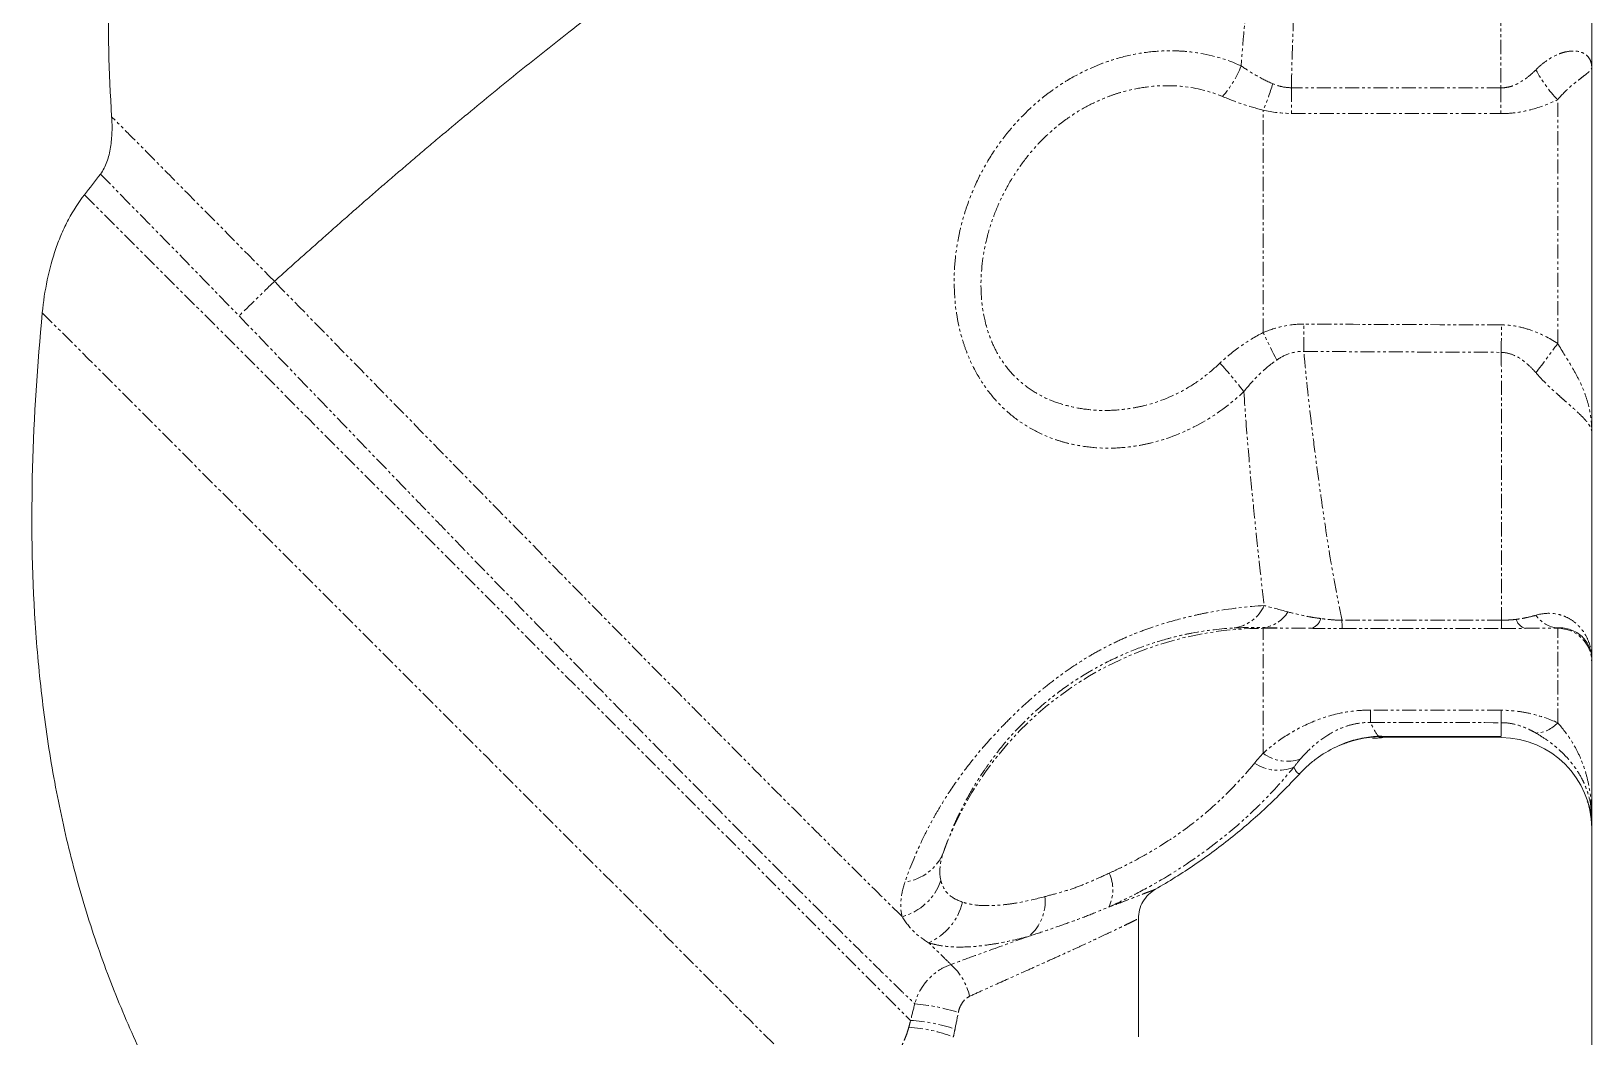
# Model space of a CAD drawing. Extents: x 2569 to 19597, y 1825 to 16548.
# Drawn here: x 16894.3 to 17004.5, y 15082.3 to 15153.3 of the extents above; entities that cross this region are included whole.
import ezdxf

# ---------------------------------------------------------------- set-up
doc = ezdxf.new("R2010")
doc.units = 0
doc.linetypes.add('PHANTOM', pattern=[2.5, 1.25, -0.25, 0.25, -0.25, 0.25, -0.25])

# ---------------------------------------------------------------- blocks, each defined once
blk = doc.blocks.new('aaaqww')
at = {"color": 7, "linetype": 'Continuous', "lineweight": 5}
for p, q in [((-386662.61, 108727.11), (-386662.61, 108837.11)), ((-386670.61, 108802.11), (-386680.94, 108802.11))]:
    blk.add_line(p, q, dxfattribs=at)
at = {"color": 7, "linetype": 'PHANTOM', "lineweight": 5}
for p, q in [((-386691.61, 108803.6), (-386691.61, 108792.57)), ((-386665.61, 108800.9), (-386665.61, 108792.57)), ((-386691.61, 108792.51), (-386691.61, 108792.57)), ((-386691.61, 108792.57), (-386687.39, 108792.57)), ((-386668.47, 108792.57), (-386665.61, 108792.57)), ((-386665.61, 108792.53), (-386665.61, 108792.57)), ((-386665.61, 108767.43), (-386665.61, 108745.91)), ((-386691.61, 108766.47), (-386691.61, 108746.84))]:
    blk.add_line(p, q, dxfattribs=at)
at = {"color": 7, "linetype": 'PHANTOM', "lineweight": 5, "flags": 128}
for points in [[(-386799.32, 108764.72), (-386795.29, 108768.75), (-386791.24, 108772.8), (-386787.19, 108776.85), (-386783.15, 108780.88), (-386779.15, 108784.89), (-386775.19, 108788.85), (-386771.29, 108792.74), (-386767.48, 108796.56), (-386763.76, 108800.28), (-386760.14, 108803.89), (-386756.65, 108807.38), (-386753.3, 108810.73), (-386750.11, 108813.93), (-386747.07, 108816.96), (-386744.22, 108819.82), (-386741.55, 108822.49), (-386739.08, 108824.95), (-386736.82, 108827.21), (-386734.78, 108829.25), (-386732.97, 108831.06), (-386731.39, 108832.64), (-386730.06, 108833.98), (-386728.96, 108835.07), (-386728.12, 108835.91)], [(-386795.6, 108754.3), (-386791.68, 108758.22), (-386787.73, 108762.17), (-386783.76, 108766.14), (-386779.79, 108770.1), (-386775.84, 108774.06), (-386771.92, 108777.98), (-386768.05, 108781.85), (-386764.24, 108785.65), (-386760.52, 108789.38), (-386756.89, 108793.01), (-386753.37, 108796.53), (-386749.97, 108799.92), (-386746.72, 108803.18), (-386743.62, 108806.28), (-386740.68, 108809.21), (-386737.92, 108811.97), (-386735.36, 108814.54), (-386732.99, 108816.91), (-386730.83, 108819.07), (-386728.89, 108821.01), (-386727.17, 108822.72), (-386725.69, 108824.2), (-386724.45, 108825.44), (-386723.46, 108826.44), (-386722.71, 108827.18)], [(-386681.33, 108802.06), (-386680.94, 108802.11), (-386680.94, 108802.11), (-386680.94, 108802.11)], [(-386690.41, 108768.89), (-386690.54, 108768.62), (-386690.69, 108768.33), (-386690.83, 108768.04), (-386690.98, 108767.74), (-386691.14, 108767.43), (-386691.29, 108767.11), (-386691.45, 108766.79), (-386691.61, 108766.47)], [(-386688.02, 108768.13), (-386688.02, 108767.86), (-386688.02, 108767.57), (-386688.02, 108767.27), (-386688.02, 108766.97), (-386688.02, 108766.66), (-386688.01, 108766.35), (-386688.01, 108766.04), (-386688.01, 108765.72)], [(-386670.59, 108768.21), (-386670.59, 108767.94), (-386670.59, 108767.65), (-386670.59, 108767.35), (-386670.58, 108767.05), (-386670.58, 108766.74), (-386670.58, 108766.43), (-386670.58, 108766.11), (-386670.58, 108765.79)], [(-386689.1, 108744.85), (-386689.1, 108745.16), (-386689.1, 108745.46), (-386689.1, 108745.76), (-386689.1, 108746.05), (-386689.1, 108746.34), (-386689.11, 108746.61), (-386689.11, 108746.87), (-386689.11, 108747.12)], [(-386670.62, 108744.87), (-386670.62, 108745.18), (-386670.62, 108745.48), (-386670.62, 108745.78), (-386670.62, 108746.07), (-386670.62, 108746.35), (-386670.62, 108746.63), (-386670.62, 108746.89), (-386670.62, 108747.14)]]:
    blk.add_lwpolyline(points, dxfattribs=at)
at = {"color": 7, "linetype": 'PHANTOM', "lineweight": 5}
for centre, radius, start, end in [((-386723.69, 108841.22), 13.46, 273.5033, 290.6778), ((-386723.64, 108842.56), 15.41, 273.4394, 288.3293), ((-386723.55, 108842.09), 16.41, 274.2194, 287.9336), ((-386722.76, 108826.25), 5.39, 311.9281, 347.2111), ((-386723.24, 108815.53), 5.24, 13.3271, 66.0752), ((-386714.79, 108816.71), 3.95, 353.3114, 50.0577), ((-386724.81, 108813.14), 5.07, 19.6175, 74.4558), ((-386708.44, 108815.63), 3.57, 335.955, 25.5389), ((-386723.75, 108810.74), 4.25, 21.9049, 82.5472), ((-386691.61, 108822.57), 30, 199.9726, 270.0049), ((-386690.28, 108801.4), 3.7, 67.9322, 124.1856), ((-386689.46, 108800.66), 3.64, 71.8575, 126.1228), ((-386667.67, 108799.05), 2.77, 41.9372, 87.0983), ((-386874.08, 108799.22), 191.96, 0.1691, 0.4941), ((-386861.97, 108799.24), 191.38, 0.1681, 0.4955), ((-386665.61, 108795.57), 3, 269.9903, 359.9902), ((-386694.71, 108789.04), 3.55, 25.3924, 81.0711), ((-386691.88, 108789.67), 2.85, 30.48, 84.476), ((-386687.75, 108791.33), 1.3, 17.0657, 73.574), ((-386672.32, 108791.89), 12.33, 176.7479, 180.1135), ((-386658.48, 108791.89), 12.1, 176.7024, 180.1424), ((-386668.13, 108791.4), 1.22, 106.1711, 162.1188), ((-386665.38, 108789.93), 2.62, 95.0363, 145.3482), ((-386714.69, 108787.45), 26.56, 316.5037, 323.5885), ((-386319.53, 109026.57), 432.35, 216.3974, 216.8247), ((-386707.9, 108739.68), 17.8, 15.7011, 23.7232), ((-386658.22, 108738.54), 10.44, 135.0614, 153.1271), ((-386702.1, 108739.57), 9.19, 21.4408, 41.2393)]:
    blk.add_arc(centre, radius, start, end, dxfattribs=at)
at = {"color": 7, "linetype": 'Continuous', "lineweight": 5}
blk.add_arc((-386670.61, 108810.22), 8, 270.1865, 359.9574, dxfattribs=at)
for points, knots in [([(-386799.32, 108764.72), (-386799.76, 108769.29), (-386800.06, 108773.87), (-386800.3, 108783), (-386800.24, 108787.56), (-386799.8, 108794.38), (-386799.59, 108796.66), (-386799.18, 108800.06), (-386799.03, 108801.2), (-386798.69, 108803.46), (-386798.51, 108804.6), (-386797.89, 108807.99), (-386797.42, 108810.22), (-386796.33, 108814.59), (-386795.72, 108816.73), (-386794.37, 108820.9), (-386793.63, 108822.94), (-386792.43, 108825.93), (-386792.02, 108826.91), (-386791.17, 108828.86), (-386790.73, 108829.81), (-386789.36, 108832.65), (-386788.41, 108834.46), (-386786.94, 108837.09), (-386786.44, 108837.94), (-386785.44, 108839.62), (-386784.93, 108840.43), (-386782.38, 108844.41), (-386780.31, 108847.27), (-386777.27, 108851.15), (-386776.26, 108852.38), (-386774.78, 108854.13), (-386774.29, 108854.69), (-386773.32, 108855.79), (-386772.85, 108856.33), (-386772.38, 108856.84)], [0, 0, 0, 0, 0.125, 0.125, 0.25, 0.25, 0.3125, 0.3125, 0.34375, 0.34375, 0.375, 0.375, 0.4375, 0.4375, 0.5, 0.5, 0.5625, 0.5625, 0.59375, 0.59375, 0.625, 0.625, 0.6875, 0.6875, 0.71875, 0.71875, 0.75, 0.75, 0.875, 0.875, 0.9375, 0.9375, 0.96875, 0.96875, 1, 1, 1, 1]), ([(-386702.61, 108818.2), (-386702.61, 108817.67), (-386702.47, 108817.15), (-386701.95, 108816.25), (-386701.56, 108815.86), (-386701.11, 108815.6)], [0, 0, 0, 0, 0.5, 0.5, 1, 1, 1, 1]), ([(-386701.11, 108815.6), (-386699.93, 108814.92), (-386698.77, 108814.2), (-386697.06, 108813.03), (-386696.49, 108812.63), (-386695.37, 108811.8), (-386694.81, 108811.37), (-386693.19, 108810.06), (-386692.15, 108809.15), (-386690.65, 108807.73), (-386690.16, 108807.25), (-386689.2, 108806.28), (-386688.74, 108805.79), (-386688.29, 108805.31)], [0, 0, 0, 0, 0.25, 0.25, 0.375, 0.375, 0.5, 0.5, 0.75, 0.75, 0.875, 0.875, 1, 1, 1, 1]), ([(-386663.01, 108807.85), (-386662.94, 108808.02), (-386662.63, 108808.71), (-386662.61, 108809.51), (-386662.61, 108810.1), (-386662.61, 108810.12)], [0, 0, 0, 0, 0.233692, 0.975752, 1, 1, 1, 1]), ([(-386680.94, 108802.11), (-386681.64, 108802.11), (-386682.32, 108802.18), (-386683.32, 108802.39), (-386683.65, 108802.48), (-386684.31, 108802.69), (-386684.63, 108802.81), (-386685.58, 108803.22), (-386686.17, 108803.55), (-386687.01, 108804.15), (-386687.29, 108804.36), (-386687.68, 108804.7), (-386687.8, 108804.82), (-386688.05, 108805.06), (-386688.17, 108805.18), (-386688.29, 108805.31)], [0, 0, 0, 0, 0.25, 0.25, 0.375, 0.375, 0.5, 0.5, 0.75, 0.75, 0.875, 0.875, 0.9375, 0.9375, 1, 1, 1, 1]), ([(-386681.13, 108802.12), (-386681.17, 108802.12), (-386681.78, 108802.07), (-386682.89, 108802.26), (-386684.13, 108802.55), (-386684.71, 108802.83), (-386684.87, 108802.9)], [0, 0, 0, 0, 0.029528, 0.445415, 0.841469, 1, 1, 1, 1]), ([(-386665.61, 108792.53), (-386665.23, 108792.51), (-386664.83, 108792.57), (-386664.09, 108792.83), (-386663.75, 108793.04), (-386663.19, 108793.56), (-386662.98, 108793.87), (-386662.76, 108794.38), (-386662.7, 108794.56), (-386662.63, 108794.91), (-386662.61, 108795.1), (-386662.61, 108795.28)], [0, 0, 0, 0, 0.25, 0.25, 0.5, 0.5, 0.75, 0.75, 0.875, 0.875, 1, 1, 1, 1]), ([(-386795.6, 108754.3), (-386796.12, 108754.96), (-386796.59, 108755.7), (-386797.23, 108756.89), (-386797.43, 108757.31), (-386797.8, 108758.16), (-386797.97, 108758.6), (-386798.43, 108759.94), (-386798.68, 108760.86), (-386799.08, 108762.78), (-386799.23, 108763.74), (-386799.32, 108764.72)], [0, 0, 0, 0, 0.25, 0.25, 0.375, 0.375, 0.5, 0.5, 0.75, 0.75, 1, 1, 1, 1]), ([(-386778.84, 108761.94), (-386778.51, 108761.65), (-386777.86, 108761.06), (-386776.88, 108760.18), (-386775.88, 108759.3), (-386774.88, 108758.41), (-386773.87, 108757.51), (-386772.85, 108756.61), (-386771.82, 108755.7), (-386770.78, 108754.79), (-386769.72, 108753.87), (-386768.66, 108752.95), (-386767.58, 108752.03), (-386766.49, 108751.1), (-386765.39, 108750.16), (-386763.92, 108748.92), (-386762.06, 108747.37), (-386759.8, 108745.5), (-386757.5, 108743.63), (-386755.18, 108741.78), (-386752.68, 108739.81), (-386750.03, 108737.74), (-386747.26, 108735.57), (-386744.58, 108733.44), (-386742, 108731.32), (-386739.51, 108729.18), (-386737.06, 108727.02), (-386734.59, 108724.87), (-386732.18, 108722.88), (-386729.84, 108721.08), (-386727.54, 108719.47), (-386725.15, 108718), (-386722.67, 108716.7), (-386719.68, 108715.38), (-386716.14, 108714.15), (-386712.03, 108713.12), (-386707.85, 108712.43), (-386704.41, 108712.11), (-386701.76, 108711.99), (-386699.91, 108711.96), (-386698.06, 108711.97), (-386696.21, 108712.03), (-386694.37, 108712.13), (-386692.53, 108712.26), (-386690.7, 108712.44), (-386689.48, 108712.58), (-386688.87, 108712.65)], [0, 0, 0, 0, 0.012804, 0.025658, 0.03856, 0.051509, 0.064503, 0.077543, 0.090627, 0.103758, 0.116936, 0.130162, 0.143438, 0.156763, 0.170139, 0.18357, 0.209994, 0.236683, 0.263681, 0.290759, 0.317356, 0.350473, 0.382861, 0.414499, 0.445321, 0.475572, 0.505921, 0.536359, 0.566865, 0.593063, 0.619297, 0.645613, 0.672005, 0.698396, 0.738338, 0.778451, 0.818785, 0.859346, 0.876935, 0.894546, 0.912168, 0.929789, 0.947397, 0.964977, 0.982515, 1, 1, 1, 1]), ([(-386793.2, 108747.42), (-386793.17, 108747.87), (-386793.16, 108748.32), (-386793.18, 108749), (-386793.2, 108749.22), (-386793.24, 108749.67), (-386793.27, 108749.89), (-386793.37, 108750.56), (-386793.48, 108750.98), (-386793.77, 108751.79), (-386793.95, 108752.16), (-386794.19, 108752.47)], [0, 0, 0, 0, 0.25, 0.25, 0.375, 0.375, 0.5, 0.5, 0.75, 0.75, 1, 1, 1, 1])]:
    blk.add_open_spline(points, degree=3, knots=knots, dxfattribs=at)
at = {"color": 7, "linetype": 'PHANTOM', "lineweight": 5}
for points, knots in [([(-386722.87, 108827.78), (-386722.92, 108827.95), (-386722.97, 108828.12), (-386723.08, 108828.46), (-386723.14, 108828.62), (-386723.27, 108828.94), (-386723.33, 108829.09), (-386723.47, 108829.37), (-386723.53, 108829.5), (-386723.6, 108829.62)], [0, 0, 0, 0, 0.25, 0.25, 0.5, 0.5, 0.75, 0.75, 1, 1, 1, 1]), ([(-386781.96, 108764.99), (-386778.42, 108768.68), (-386774.92, 108772.31), (-386769.75, 108777.69), (-386768.04, 108779.46), (-386765.49, 108782.11), (-386764.64, 108782.99), (-386762.95, 108784.73), (-386762.11, 108785.61), (-386757.93, 108789.92), (-386754.74, 108793.2), (-386750.17, 108797.89), (-386748.68, 108799.41), (-386746.5, 108801.63), (-386745.79, 108802.36), (-386744.37, 108803.79), (-386743.68, 108804.5), (-386740.27, 108807.95), (-386737.78, 108810.47), (-386734.38, 108813.87), (-386733.31, 108814.94), (-386731.78, 108816.46), (-386731.29, 108816.95), (-386730.33, 108817.9), (-386729.87, 108818.35), (-386727.67, 108820.53), (-386726.19, 108821.97), (-386724.42, 108823.71), (-386723.89, 108824.22), (-386723.23, 108824.87), (-386723.02, 108825.07), (-386722.65, 108825.42), (-386722.49, 108825.58), (-386722.34, 108825.72)], [0, 0, 0, 0, 0.125, 0.125, 0.1875, 0.1875, 0.21875, 0.21875, 0.25, 0.25, 0.375, 0.375, 0.4375, 0.4375, 0.46875, 0.46875, 0.5, 0.5, 0.625, 0.625, 0.6875, 0.6875, 0.71875, 0.71875, 0.75, 0.75, 0.875, 0.875, 0.9375, 0.9375, 0.96875, 0.96875, 1, 1, 1, 1]), ([(-386719.15, 108822.24), (-386719.54, 108822.37), (-386719.9, 108822.55), (-386720.41, 108822.89), (-386720.58, 108823.02), (-386720.89, 108823.28), (-386721.04, 108823.43), (-386721.31, 108823.73), (-386721.44, 108823.89), (-386721.68, 108824.22), (-386721.79, 108824.4), (-386722.09, 108824.94), (-386722.24, 108825.32), (-386722.34, 108825.72)], [0, 0, 0, 0, 0.25, 0.25, 0.375, 0.375, 0.5, 0.5, 0.625, 0.625, 0.75, 0.75, 1, 1, 1, 1]), ([(-386718.5, 108826.47), (-386718.47, 108826.32), (-386718.43, 108826.18), (-386718.31, 108825.9), (-386718.24, 108825.76), (-386718.08, 108825.51), (-386717.98, 108825.4), (-386717.76, 108825.2), (-386717.63, 108825.12), (-386717.5, 108825.05)], [0, 0, 0, 0, 0.25, 0.25, 0.5, 0.5, 0.75, 0.75, 1, 1, 1, 1]), ([(-386717.5, 108825.05), (-386717.07, 108824.86), (-386716.64, 108824.66), (-386715.77, 108824.26), (-386715.33, 108824.06), (-386714.02, 108823.47), (-386713.15, 108823.08), (-386711.86, 108822.51), (-386711.43, 108822.31), (-386710.59, 108821.93), (-386710.17, 108821.75), (-386709.37, 108821.38), (-386708.97, 108821.2), (-386708.2, 108820.85), (-386707.83, 108820.68), (-386706.74, 108820.17), (-386706.08, 108819.86), (-386705.19, 108819.44), (-386704.9, 108819.31), (-386704.39, 108819.06), (-386704.15, 108818.95), (-386703.72, 108818.74), (-386703.53, 108818.65), (-386703.2, 108818.49), (-386703.06, 108818.42), (-386702.72, 108818.25), (-386702.61, 108818.2), (-386702.61, 108818.2)], [0, 0, 0, 0, 0.0625, 0.0625, 0.125, 0.125, 0.25, 0.25, 0.3125, 0.3125, 0.375, 0.375, 0.4375, 0.4375, 0.5, 0.5, 0.625, 0.625, 0.6875, 0.6875, 0.75, 0.75, 0.8125, 0.8125, 0.875, 0.875, 1, 1, 1, 1]), ([(-386719.15, 108822.24), (-386719.39, 108822.01), (-386719.67, 108821.74), (-386720.32, 108821.09), (-386720.7, 108820.73), (-386721.12, 108820.32)], [0, 0, 0, 0, 0.5, 0.5, 1, 1, 1, 1]), ([(-386712.26, 108819.74), (-386713.39, 108820.15), (-386714.54, 108820.56), (-386716.27, 108821.19), (-386716.86, 108821.4), (-386718.01, 108821.82), (-386718.59, 108822.03), (-386719.15, 108822.24)], [0, 0, 0, 0, 0.5, 0.5, 0.75, 0.75, 1, 1, 1, 1]), ([(-386723.45, 108818.02), (-386723.15, 108818.52), (-386722.81, 108818.96), (-386722.03, 108819.72), (-386721.6, 108820.04), (-386721.12, 108820.32)], [0, 0, 0, 0, 0.5, 0.5, 1, 1, 1, 1]), ([(-386721.12, 108820.32), (-386720.87, 108820.4), (-386720.61, 108820.47), (-386720.05, 108820.58), (-386719.75, 108820.63), (-386718.82, 108820.71), (-386718.13, 108820.72), (-386717.01, 108820.65), (-386716.61, 108820.61), (-386715.8, 108820.5), (-386715.39, 108820.44), (-386714.1, 108820.21), (-386713.2, 108820), (-386712.26, 108819.74)], [0, 0, 0, 0, 0.125, 0.125, 0.25, 0.25, 0.5, 0.5, 0.625, 0.625, 0.75, 0.75, 1, 1, 1, 1]), ([(-386712.26, 108819.74), (-386711.63, 108819.54), (-386711.01, 108819.33), (-386709.79, 108818.92), (-386709.19, 108818.71), (-386708.02, 108818.29), (-386707.44, 108818.07), (-386706.32, 108817.62), (-386705.77, 108817.39), (-386705.22, 108817.17)], [0, 0, 0, 0, 0.25, 0.25, 0.5, 0.5, 0.75, 0.75, 1, 1, 1, 1]), ([(-386723.45, 108818.02), (-386724.63, 108816.87), (-386725.99, 108815.52), (-386727.94, 108813.58), (-386728.35, 108813.18), (-386729.17, 108812.36), (-386729.59, 108811.94), (-386730.89, 108810.65), (-386731.79, 108809.75), (-386734.61, 108806.92), (-386736.65, 108804.87), (-386739.4, 108802.1), (-386739.95, 108801.54), (-386741.09, 108800.39), (-386741.67, 108799.81), (-386743.43, 108798.03), (-386744.62, 108796.83), (-386748.28, 108793.12), (-386750.82, 108790.54), (-386754.78, 108786.51), (-386756.13, 108785.14), (-386758.18, 108783.04), (-386758.88, 108782.34), (-386760.27, 108780.92), (-386760.97, 108780.21), (-386764.46, 108776.64), (-386767.29, 108773.75), (-386773.02, 108767.9), (-386775.91, 108764.94), (-386778.84, 108761.94)], [0, 0, 0, 0, 0.125, 0.125, 0.15625, 0.15625, 0.1875, 0.1875, 0.25, 0.25, 0.375, 0.375, 0.40625, 0.40625, 0.4375, 0.4375, 0.5, 0.5, 0.625, 0.625, 0.6875, 0.6875, 0.71875, 0.71875, 0.75, 0.75, 0.875, 0.875, 1, 1, 1, 1]), ([(-386723.2, 108814.96), (-386723.4, 108815.55), (-386723.52, 108816.1), (-386723.61, 108817.13), (-386723.57, 108817.6), (-386723.45, 108818.02)], [0, 0, 0, 0, 0.5, 0.5, 1, 1, 1, 1]), ([(-386718.15, 108816.73), (-386718.66, 108816.56), (-386719.08, 108816.32), (-386719.55, 108815.85), (-386719.69, 108815.67), (-386719.9, 108815.28), (-386719.98, 108815.07), (-386720.04, 108814.84)], [0, 0, 0, 0, 0.5, 0.5, 0.75, 0.75, 1, 1, 1, 1]), ([(-386710.87, 108816.25), (-386711.64, 108816.46), (-386712.38, 108816.63), (-386713.43, 108816.83), (-386713.77, 108816.88), (-386714.44, 108816.96), (-386714.76, 108817), (-386715.69, 108817.06), (-386716.25, 108817.06), (-386717.02, 108816.99), (-386717.26, 108816.95), (-386717.72, 108816.86), (-386717.94, 108816.8), (-386718.15, 108816.73)], [0, 0, 0, 0, 0.25, 0.25, 0.375, 0.375, 0.5, 0.5, 0.75, 0.75, 0.875, 0.875, 1, 1, 1, 1]), ([(-386705.18, 108814.18), (-386705.69, 108814.41), (-386706.18, 108814.64), (-386707.15, 108815.06), (-386707.63, 108815.26), (-386708.57, 108815.6), (-386709.04, 108815.75), (-386709.97, 108816.01), (-386710.42, 108816.13), (-386710.87, 108816.25)], [0, 0, 0, 0, 0.25, 0.25, 0.5, 0.5, 0.75, 0.75, 1, 1, 1, 1]), ([(-386705.22, 108817.17), (-386704.84, 108817), (-386704.46, 108816.82), (-386703.69, 108816.44), (-386703.3, 108816.25), (-386702.13, 108815.65), (-386701.36, 108815.22), (-386699.09, 108813.89), (-386697.62, 108812.91), (-386694.76, 108810.76), (-386693.44, 108809.62), (-386691.92, 108808.15), (-386691.62, 108807.85), (-386691.04, 108807.25), (-386690.75, 108806.95), (-386689.92, 108806.04), (-386689.39, 108805.43), (-386688.89, 108804.82)], [0, 0, 0, 0, 0.0625, 0.0625, 0.125, 0.125, 0.25, 0.25, 0.5, 0.5, 0.75, 0.75, 0.8125, 0.8125, 0.875, 0.875, 1, 1, 1, 1]), ([(-386701.11, 108815.6), (-386701.11, 108815.6), (-386701.11, 108815.6), (-386701.12, 108815.6), (-386701.13, 108815.61), (-386701.16, 108815.62), (-386701.23, 108815.65), (-386701.36, 108815.7), (-386701.59, 108815.79), (-386701.86, 108815.89), (-386702.02, 108815.95), (-386702.55, 108816.16), (-386702.98, 108816.32), (-386703.75, 108816.62), (-386704.02, 108816.72), (-386704.6, 108816.94), (-386704.91, 108817.05), (-386705.22, 108817.17)], [0, 0, 0, 0, 0.03125, 0.03125, 0.0625, 0.125, 0.125, 0.25, 0.375, 0.375, 0.5, 0.5, 0.75, 0.75, 0.875, 0.875, 1, 1, 1, 1]), ([(-386691.51, 108790.56), (-386692.95, 108790.64), (-386694.52, 108790.82), (-386696.65, 108791.21), (-386697.08, 108791.3), (-386697.96, 108791.5), (-386698.41, 108791.6), (-386699.77, 108791.96), (-386700.69, 108792.23), (-386702.07, 108792.72), (-386702.54, 108792.89), (-386703.46, 108793.26), (-386703.92, 108793.46), (-386704.84, 108793.89), (-386705.3, 108794.12), (-386706.22, 108794.61), (-386706.68, 108794.87), (-386708.04, 108795.69), (-386708.92, 108796.29), (-386710.23, 108797.27), (-386710.66, 108797.61), (-386711.51, 108798.3), (-386711.93, 108798.66), (-386712.74, 108799.38), (-386713.13, 108799.74), (-386713.9, 108800.49), (-386714.28, 108800.87), (-386715.38, 108802.01), (-386716.06, 108802.76), (-386716.99, 108803.88), (-386717.29, 108804.25), (-386717.86, 108804.99), (-386718.14, 108805.35), (-386718.91, 108806.43), (-386719.37, 108807.12), (-386720, 108808.14), (-386720.2, 108808.47), (-386720.59, 108809.13), (-386720.77, 108809.46), (-386721.28, 108810.42), (-386721.59, 108811.04), (-386722.42, 108812.82), (-386722.85, 108813.92), (-386723.2, 108814.96)], [0, 0, 0, 0, 0.125, 0.125, 0.15625, 0.15625, 0.1875, 0.1875, 0.25, 0.25, 0.28125, 0.28125, 0.3125, 0.3125, 0.34375, 0.34375, 0.375, 0.375, 0.4375, 0.4375, 0.46875, 0.46875, 0.5, 0.5, 0.53125, 0.53125, 0.5625, 0.5625, 0.625, 0.625, 0.65625, 0.65625, 0.6875, 0.6875, 0.75, 0.75, 0.78125, 0.78125, 0.8125, 0.8125, 0.875, 0.875, 1, 1, 1, 1]), ([(-386720.04, 108814.84), (-386720.13, 108814.49), (-386720.15, 108814.1), (-386720.08, 108813.26), (-386719.97, 108812.81), (-386719.81, 108812.33)], [0, 0, 0, 0, 0.5, 0.5, 1, 1, 1, 1]), ([(-386692.36, 108804.46), (-386692.75, 108804.93), (-386693.16, 108805.41), (-386694.03, 108806.36), (-386694.48, 108806.84), (-386695.91, 108808.23), (-386696.94, 108809.13), (-386699.19, 108810.83), (-386700.36, 108811.6), (-386702.15, 108812.65), (-386702.75, 108812.98), (-386703.67, 108813.45), (-386703.97, 108813.61), (-386704.58, 108813.9), (-386704.88, 108814.04), (-386705.18, 108814.18)], [0, 0, 0, 0, 0.125, 0.125, 0.25, 0.25, 0.5, 0.5, 0.75, 0.75, 0.875, 0.875, 0.9375, 0.9375, 1, 1, 1, 1]), ([(-386719.81, 108812.33), (-386719.54, 108811.54), (-386719.21, 108810.7), (-386718.61, 108809.33), (-386718.39, 108808.86), (-386717.89, 108807.88), (-386717.61, 108807.37), (-386717, 108806.31), (-386716.66, 108805.76), (-386716.08, 108804.91), (-386715.88, 108804.62), (-386715.45, 108804.02), (-386715.22, 108803.72), (-386714.5, 108802.8), (-386713.97, 108802.17), (-386713.07, 108801.21), (-386712.75, 108800.89), (-386712.1, 108800.26), (-386711.76, 108799.94), (-386711.07, 108799.33), (-386710.71, 108799.03), (-386710.16, 108798.59), (-386709.98, 108798.45), (-386709.61, 108798.17), (-386709.42, 108798.03), (-386708.48, 108797.35), (-386707.73, 108796.86), (-386706.57, 108796.19), (-386706.18, 108795.97), (-386705.41, 108795.56), (-386705.03, 108795.37), (-386703.87, 108794.83), (-386703.1, 108794.51), (-386701.56, 108793.94), (-386700.8, 108793.7), (-386699.68, 108793.39), (-386699.31, 108793.3), (-386698.59, 108793.13), (-386698.24, 108793.06), (-386696.53, 108792.73), (-386695.29, 108792.6), (-386694.16, 108792.54)], [0, 0, 0, 0, 0.125, 0.125, 0.1875, 0.1875, 0.25, 0.25, 0.3125, 0.3125, 0.34375, 0.34375, 0.375, 0.375, 0.4375, 0.4375, 0.46875, 0.46875, 0.5, 0.5, 0.53125, 0.53125, 0.546875, 0.546875, 0.5625, 0.5625, 0.625, 0.625, 0.65625, 0.65625, 0.6875, 0.6875, 0.75, 0.75, 0.8125, 0.8125, 0.84375, 0.84375, 0.875, 0.875, 1, 1, 1, 1]), ([(-386667.53, 108801.82), (-386667.26, 108801.98), (-386666.97, 108802.16), (-386666.37, 108802.57), (-386666.06, 108802.8), (-386665.61, 108803.19), (-386665.46, 108803.32), (-386665.16, 108803.6), (-386665.01, 108803.75), (-386664.59, 108804.2), (-386664.32, 108804.53), (-386663.83, 108805.22), (-386663.62, 108805.58), (-386663.34, 108806.12), (-386663.26, 108806.31), (-386663.11, 108806.68), (-386663.03, 108806.87), (-386662.85, 108807.45), (-386662.76, 108807.83), (-386662.67, 108808.39), (-386662.65, 108808.58), (-386662.62, 108808.96), (-386662.61, 108809.15), (-386662.61, 108809.33)], [0, 0, 0, 0, 0.125, 0.125, 0.25, 0.25, 0.3125, 0.3125, 0.375, 0.375, 0.5, 0.5, 0.625, 0.625, 0.6875, 0.6875, 0.75, 0.75, 0.875, 0.875, 0.9375, 0.9375, 1, 1, 1, 1]), ([(-386665.61, 108800.9), (-386665.2, 108801.39), (-386664.77, 108801.93), (-386664.18, 108802.87), (-386664, 108803.2), (-386663.66, 108803.89), (-386663.51, 108804.25), (-386663.24, 108804.99), (-386663.12, 108805.36), (-386662.93, 108806.13), (-386662.85, 108806.53), (-386662.73, 108807.32), (-386662.68, 108807.72), (-386662.64, 108808.32), (-386662.63, 108808.52), (-386662.61, 108808.93), (-386662.61, 108809.13), (-386662.61, 108809.33)], [0, 0, 0, 0, 0.25, 0.25, 0.375, 0.375, 0.5, 0.5, 0.625, 0.625, 0.75, 0.75, 0.875, 0.875, 0.9375, 0.9375, 1, 1, 1, 1]), ([(-386688.89, 108804.82), (-386688.78, 108805.08), (-386688.68, 108805.25), (-386688.53, 108805.37), (-386688.48, 108805.39), (-386688.41, 108805.39), (-386688.37, 108805.38), (-386688.33, 108805.35), (-386688.31, 108805.33), (-386688.3, 108805.32), (-386688.3, 108805.32), (-386688.29, 108805.31)], [0, 0, 0, 0, 0.5, 0.5, 0.75, 0.75, 0.875, 0.9375, 0.96875, 0.96875, 1, 1, 1, 1]), ([(-386688.33, 108804.12), (-386687.98, 108803.72), (-386687.61, 108803.34), (-386686.81, 108802.63), (-386686.38, 108802.3), (-386685.65, 108801.84), (-386685.39, 108801.7), (-386684.84, 108801.43), (-386684.55, 108801.31), (-386683.93, 108801.1), (-386683.59, 108801.02), (-386682.88, 108800.9), (-386682.5, 108800.87), (-386682.13, 108800.88)], [0, 0, 0, 0, 0.25, 0.25, 0.5, 0.5, 0.625, 0.625, 0.75, 0.75, 0.875, 0.875, 1, 1, 1, 1]), ([(-386682.13, 108799.79), (-386682.6, 108799.79), (-386683.07, 108799.81), (-386683.99, 108799.91), (-386684.45, 108799.98), (-386685.79, 108800.28), (-386686.63, 108800.56), (-386688.23, 108801.25), (-386688.96, 108801.65), (-386690.35, 108802.55), (-386691, 108803.05), (-386691.61, 108803.6)], [0, 0, 0, 0, 0.125, 0.125, 0.25, 0.25, 0.5, 0.5, 0.75, 0.75, 1, 1, 1, 1]), ([(-386680.94, 108802.11), (-386680.95, 108802.12), (-386680.97, 108802.13), (-386680.98, 108802.15), (-386681.01, 108802.17), (-386681.08, 108802.22), (-386681.15, 108802.22), (-386681.28, 108802.21), (-386681.37, 108802.15), (-386681.66, 108801.84), (-386681.88, 108801.45), (-386682.13, 108800.88)], [0, 0, 0, 0, 0.03125, 0.03125, 0.0625, 0.125, 0.25, 0.25, 0.5, 0.5, 1, 1, 1, 1]), ([(-386670.6, 108800.9), (-386670.6, 108801.42), (-386670.61, 108802.1), (-386670.61, 108802.07), (-386670.61, 108802.07)], [0, 0, 0, 0, 0.781974, 1, 1, 1, 1]), ([(-386670.6, 108800.9), (-386670.29, 108800.9), (-386669.99, 108800.93), (-386669.4, 108801.03), (-386669.13, 108801.11), (-386668.62, 108801.28), (-386668.39, 108801.38), (-386667.94, 108801.59), (-386667.73, 108801.7), (-386667.53, 108801.82)], [0, 0, 0, 0, 0.25, 0.25, 0.5, 0.5, 0.75, 0.75, 1, 1, 1, 1]), ([(-386665.61, 108800.9), (-386666.36, 108800.57), (-386667.14, 108800.3), (-386668.4, 108800.01), (-386668.83, 108799.93), (-386669.7, 108799.83), (-386670.15, 108799.8), (-386670.59, 108799.8)], [0, 0, 0, 0, 0.5, 0.5, 0.75, 0.75, 1, 1, 1, 1]), ([(-386667.53, 108791.41), (-386666.99, 108791.25), (-386666.41, 108791.2), (-386665.68, 108791.31), (-386665.53, 108791.34), (-386665.25, 108791.42), (-386665.11, 108791.47), (-386664.69, 108791.65), (-386664.43, 108791.8), (-386663.94, 108792.17), (-386663.72, 108792.39), (-386663.33, 108792.87), (-386663.16, 108793.14), (-386662.89, 108793.71), (-386662.78, 108794.01), (-386662.68, 108794.48), (-386662.65, 108794.64), (-386662.63, 108794.88), (-386662.62, 108794.96), (-386662.61, 108795.12), (-386662.61, 108795.2), (-386662.61, 108795.28)], [0, 0, 0, 0, 0.25, 0.25, 0.3125, 0.3125, 0.375, 0.375, 0.5, 0.5, 0.625, 0.625, 0.75, 0.75, 0.875, 0.875, 0.9375, 0.9375, 0.96875, 0.96875, 1, 1, 1, 1]), ([(-386691.61, 108792.51), (-386690.98, 108792.52), (-386690.31, 108792.54), (-386689.26, 108792.55), (-386688.9, 108792.56), (-386688.16, 108792.57), (-386687.78, 108792.57), (-386687.39, 108792.57)], [0, 0, 0, 0, 0.5, 0.5, 0.75, 0.75, 1, 1, 1, 1]), ([(-386686.51, 108791.71), (-386686.8, 108791.67), (-386687.08, 108791.63), (-386687.6, 108791.54), (-386687.85, 108791.49), (-386688.57, 108791.34), (-386689.01, 108791.23), (-386689.43, 108791.12)], [0, 0, 0, 0, 0.25, 0.25, 0.5, 0.5, 1, 1, 1, 1]), ([(-386684.65, 108791.86), (-386684.72, 108791.49), (-386684.8, 108791.11), (-386684.96, 108790.34), (-386685.04, 108789.94), (-386685.27, 108788.73), (-386685.42, 108787.89), (-386685.87, 108785.28), (-386686.15, 108783.41), (-386686.58, 108780.43), (-386686.72, 108779.41), (-386687, 108777.3), (-386687.14, 108776.21), (-386687.54, 108772.86), (-386687.8, 108770.54), (-386688.02, 108768.13)], [0, 0, 0, 0, 0.0625, 0.0625, 0.125, 0.125, 0.25, 0.25, 0.5, 0.5, 0.625, 0.625, 0.75, 0.75, 1, 1, 1, 1]), ([(-386684.65, 108791.86), (-386684.98, 108791.85), (-386685.3, 108791.84), (-386685.92, 108791.78), (-386686.22, 108791.75), (-386686.51, 108791.71)], [0, 0, 0, 0, 0.5, 0.5, 1, 1, 1, 1]), ([(-386670.58, 108791.86), (-386672.63, 108791.86), (-386674.68, 108791.86), (-386676.74, 108791.86), (-386679.37, 108791.86), (-386682.01, 108791.86), (-386684.65, 108791.86)], [0, 0, 0, 0, 0.00616044, 0.00616044, 0.00616044, 0.01407065, 0.01407065, 0.01407065, 0.01407065]), ([(-386684.63, 108792.59), (-386681.99, 108792.59), (-386679.35, 108792.59), (-386676.72, 108792.59), (-386674.66, 108792.59), (-386672.61, 108792.58), (-386670.56, 108792.58)], [0, 0, 0, 0, 0.00791022, 0.00791022, 0.00791022, 0.01407066, 0.01407066, 0.01407066, 0.01407066]), ([(-386670.59, 108768.21), (-386670.59, 108769.42), (-386670.59, 108770.61), (-386670.58, 108772.93), (-386670.58, 108774.06), (-386670.58, 108777.36), (-386670.58, 108779.45), (-386670.58, 108783.41), (-386670.57, 108785.28), (-386670.57, 108787.47), (-386670.57, 108787.9), (-386670.58, 108788.74), (-386670.58, 108789.16), (-386670.58, 108790.36), (-386670.58, 108791.13), (-386670.58, 108791.86)], [0, 0, 0, 0, 0.125, 0.125, 0.25, 0.25, 0.5, 0.5, 0.75, 0.75, 0.8125, 0.8125, 0.875, 0.875, 1, 1, 1, 1]), ([(-386669.29, 108791.78), (-386669.49, 108791.8), (-386669.7, 108791.82), (-386670.13, 108791.85), (-386670.35, 108791.86), (-386670.58, 108791.86)], [0, 0, 0, 0, 0.5, 0.5, 1, 1, 1, 1]), ([(-386667.53, 108791.41), (-386667.78, 108791.49), (-386668.04, 108791.55), (-386668.48, 108791.65), (-386668.63, 108791.68), (-386668.95, 108791.73), (-386669.12, 108791.76), (-386669.29, 108791.78)], [0, 0, 0, 0, 0.5, 0.5, 0.75, 0.75, 1, 1, 1, 1]), ([(-386668.47, 108792.57), (-386668.21, 108792.57), (-386667.95, 108792.57), (-386667.45, 108792.56), (-386667.21, 108792.56), (-386666.49, 108792.55), (-386666.04, 108792.54), (-386665.61, 108792.53)], [0, 0, 0, 0, 0.25, 0.25, 0.5, 0.5, 1, 1, 1, 1]), ([(-386693.31, 108771.68), (-386693.19, 108773.49), (-386693.05, 108775.26), (-386692.76, 108778.69), (-386692.6, 108780.33), (-386692.29, 108783.48), (-386692.14, 108784.99), (-386691.82, 108787.87), (-386691.67, 108789.25), (-386691.51, 108790.56)], [0, 0, 0, 0, 0.25, 0.25, 0.5, 0.5, 0.75, 0.75, 1, 1, 1, 1]), ([(-386693.54, 108742.93), (-386694.86, 108742.32), (-386696.26, 108741.92), (-386698.09, 108741.68), (-386698.46, 108741.64), (-386699.21, 108741.6), (-386699.58, 108741.59), (-386700.71, 108741.6), (-386701.46, 108741.66), (-386702.95, 108741.88), (-386703.7, 108742.04), (-386704.82, 108742.37), (-386705.19, 108742.49), (-386705.93, 108742.75), (-386706.29, 108742.9), (-386707.37, 108743.36), (-386708.07, 108743.72), (-386709.09, 108744.33), (-386709.43, 108744.54), (-386710.09, 108744.99), (-386710.42, 108745.23), (-386712.03, 108746.48), (-386713.19, 108747.62), (-386714.72, 108749.53), (-386715.21, 108750.21), (-386716.08, 108751.6), (-386716.47, 108752.32), (-386717.17, 108753.79), (-386717.48, 108754.55), (-386717.88, 108755.71), (-386718, 108756.1), (-386718.22, 108756.89), (-386718.32, 108757.28), (-386718.57, 108758.46), (-386718.7, 108759.25), (-386718.85, 108760.83), (-386718.88, 108761.63), (-386718.82, 108764.01), (-386718.59, 108765.53), (-386718.06, 108767.35), (-386717.94, 108767.71), (-386717.68, 108768.4), (-386717.54, 108768.74), (-386717.08, 108769.73), (-386716.73, 108770.36), (-386715.95, 108771.54), (-386715.51, 108772.1), (-386714.57, 108773.11), (-386714.07, 108773.57), (-386712.99, 108774.4), (-386712.41, 108774.77), (-386711.22, 108775.41), (-386710.6, 108775.68), (-386709.63, 108776.01), (-386709.3, 108776.11), (-386708.63, 108776.29), (-386708.28, 108776.36), (-386707.25, 108776.55), (-386706.55, 108776.63), (-386705.13, 108776.68), (-386704.41, 108776.66), (-386703.3, 108776.55), (-386702.93, 108776.49), (-386702.2, 108776.37), (-386701.83, 108776.29), (-386700.01, 108775.84), (-386698.58, 108775.29), (-386695.79, 108773.75), (-386694.51, 108772.8), (-386693.31, 108771.68)], [0, 0, 0, 0, 0.0625, 0.0625, 0.078125, 0.078125, 0.09375, 0.09375, 0.125, 0.125, 0.15625, 0.15625, 0.171875, 0.171875, 0.1875, 0.1875, 0.21875, 0.21875, 0.234375, 0.234375, 0.25, 0.25, 0.3125, 0.3125, 0.34375, 0.34375, 0.375, 0.375, 0.40625, 0.40625, 0.421875, 0.421875, 0.4375, 0.4375, 0.46875, 0.46875, 0.5, 0.5, 0.5625, 0.5625, 0.578125, 0.578125, 0.59375, 0.59375, 0.625, 0.625, 0.65625, 0.65625, 0.6875, 0.6875, 0.71875, 0.71875, 0.75, 0.75, 0.765625, 0.765625, 0.78125, 0.78125, 0.8125, 0.8125, 0.84375, 0.84375, 0.859375, 0.859375, 0.875, 0.875, 0.9375, 0.9375, 1, 1, 1, 1]), ([(-386667.53, 108770.02), (-386667.26, 108770.33), (-386666.97, 108770.64), (-386666.37, 108771.23), (-386666.06, 108771.52), (-386665.6, 108771.94), (-386665.45, 108772.07), (-386665.16, 108772.34), (-386665.01, 108772.46), (-386664.59, 108772.84), (-386664.32, 108773.07), (-386663.83, 108773.52), (-386663.62, 108773.72), (-386663.34, 108774), (-386663.26, 108774.09), (-386663.1, 108774.27), (-386663.03, 108774.35), (-386662.85, 108774.6), (-386662.76, 108774.74), (-386662.67, 108774.94), (-386662.65, 108775), (-386662.62, 108775.12), (-386662.61, 108775.18), (-386662.61, 108775.24)], [0, 0, 0, 0, 0.125, 0.125, 0.25, 0.25, 0.3125, 0.3125, 0.375, 0.375, 0.5, 0.5, 0.625, 0.625, 0.6875, 0.6875, 0.75, 0.75, 0.875, 0.875, 0.9375, 0.9375, 1, 1, 1, 1]), ([(-386665.61, 108767.43), (-386665.2, 108768.13), (-386664.77, 108768.81), (-386664.18, 108769.82), (-386663.99, 108770.15), (-386663.66, 108770.81), (-386663.51, 108771.13), (-386663.24, 108771.79), (-386663.12, 108772.11), (-386662.93, 108772.75), (-386662.85, 108773.07), (-386662.73, 108773.7), (-386662.68, 108774.01), (-386662.64, 108774.47), (-386662.63, 108774.63), (-386662.61, 108774.93), (-386662.61, 108775.09), (-386662.61, 108775.24)], [0, 0, 0, 0, 0.25, 0.25, 0.375, 0.375, 0.5, 0.5, 0.625, 0.625, 0.75, 0.75, 0.875, 0.875, 0.9375, 0.9375, 1, 1, 1, 1]), ([(-386695.42, 108769.16), (-386695.91, 108769.63), (-386696.42, 108770.06), (-386697.48, 108770.86), (-386698.03, 108771.22), (-386699.76, 108772.17), (-386700.94, 108772.63), (-386702.45, 108773), (-386702.75, 108773.06), (-386703.36, 108773.17), (-386703.66, 108773.21), (-386704.58, 108773.32), (-386705.18, 108773.34), (-386706.36, 108773.33), (-386706.94, 108773.28), (-386708.1, 108773.11), (-386708.66, 108772.99), (-386709.76, 108772.67), (-386710.29, 108772.48), (-386711.3, 108772), (-386711.8, 108771.72), (-386712.72, 108771.07), (-386713.15, 108770.71), (-386713.95, 108769.9), (-386714.32, 108769.45), (-386714.97, 108768.48), (-386715.25, 108767.96), (-386715.61, 108767.13), (-386715.72, 108766.85), (-386715.92, 108766.26), (-386716.01, 108765.96), (-386716.4, 108764.44), (-386716.53, 108763.17), (-386716.46, 108760.53), (-386716.27, 108759.23), (-386715.85, 108757.61), (-386715.75, 108757.29), (-386715.55, 108756.65), (-386715.43, 108756.33), (-386715.07, 108755.38), (-386714.8, 108754.77), (-386714.19, 108753.57), (-386713.85, 108752.98), (-386713.11, 108751.85), (-386712.71, 108751.29), (-386711.42, 108749.72), (-386710.47, 108748.78), (-386709.14, 108747.75), (-386708.87, 108747.56), (-386708.32, 108747.18), (-386708.04, 108747.01), (-386707.2, 108746.5), (-386706.62, 108746.21), (-386705.73, 108745.82), (-386705.43, 108745.7), (-386704.83, 108745.47), (-386704.52, 108745.37), (-386703.6, 108745.1), (-386702.98, 108744.96), (-386701.75, 108744.76), (-386701.13, 108744.69), (-386699.89, 108744.66), (-386699.27, 108744.68), (-386697.46, 108744.87), (-386696.29, 108745.16), (-386695.18, 108745.63)], [0, 0, 0, 0, 0.03125, 0.03125, 0.0625, 0.0625, 0.125, 0.125, 0.140625, 0.140625, 0.15625, 0.15625, 0.1875, 0.1875, 0.21875, 0.21875, 0.25, 0.25, 0.28125, 0.28125, 0.3125, 0.3125, 0.34375, 0.34375, 0.375, 0.375, 0.40625, 0.40625, 0.421875, 0.421875, 0.4375, 0.4375, 0.5, 0.5, 0.5625, 0.5625, 0.578125, 0.578125, 0.59375, 0.59375, 0.625, 0.625, 0.65625, 0.65625, 0.6875, 0.6875, 0.75, 0.75, 0.765625, 0.765625, 0.78125, 0.78125, 0.8125, 0.8125, 0.828125, 0.828125, 0.84375, 0.84375, 0.875, 0.875, 0.90625, 0.90625, 0.9375, 0.9375, 1, 1, 1, 1]), ([(-386693.31, 108771.68), (-386692.89, 108771.15), (-386692.44, 108770.64), (-386691.48, 108769.71), (-386690.97, 108769.27), (-386690.41, 108768.89)], [0, 0, 0, 0, 0.5, 0.5, 1, 1, 1, 1]), ([(-386670.59, 108768.21), (-386670.28, 108768.22), (-386669.98, 108768.28), (-386669.4, 108768.49), (-386669.12, 108768.63), (-386668.62, 108768.97), (-386668.39, 108769.16), (-386667.94, 108769.57), (-386667.73, 108769.79), (-386667.53, 108770.02)], [0, 0, 0, 0, 0.25, 0.25, 0.5, 0.5, 0.75, 0.75, 1, 1, 1, 1]), ([(-386691.61, 108766.47), (-386692.32, 108766.82), (-386692.98, 108767.23), (-386694.25, 108768.13), (-386694.85, 108768.63), (-386695.42, 108769.16)], [0, 0, 0, 0, 0.5, 0.5, 1, 1, 1, 1]), ([(-386690.41, 108768.89), (-386690.06, 108768.65), (-386689.69, 108768.45), (-386688.88, 108768.18), (-386688.45, 108768.12), (-386688.02, 108768.13)], [0, 0, 0, 0, 0.5, 0.5, 1, 1, 1, 1]), ([(-386665.61, 108767.43), (-386666.36, 108766.95), (-386667.14, 108766.54), (-386668.4, 108766.11), (-386668.83, 108765.99), (-386669.69, 108765.83), (-386670.13, 108765.79), (-386670.58, 108765.79)], [0, 0, 0, 0, 0.5, 0.5, 0.75, 0.75, 1, 1, 1, 1]), ([(-386688.01, 108765.72), (-386688.63, 108765.71), (-386689.25, 108765.78), (-386690.45, 108766.04), (-386691.04, 108766.23), (-386691.61, 108766.47)], [0, 0, 0, 0, 0.5, 0.5, 1, 1, 1, 1]), ([(-386794.19, 108752.47), (-386792.17, 108754.53), (-386790.14, 108756.6), (-386786.07, 108760.77), (-386784.02, 108762.87), (-386781.96, 108764.99)], [0, 0, 0, 0, 0.5, 0.5, 1, 1, 1, 1]), ([(-386778.84, 108761.94), (-386779.34, 108762.43), (-386779.89, 108762.97), (-386780.96, 108764.02), (-386781.5, 108764.53), (-386781.96, 108764.99)], [0, 0, 0, 0, 0.5, 0.5, 1, 1, 1, 1]), ([(-386778.84, 108761.94), (-386781.26, 108759.48), (-386783.67, 108757.04), (-386787.26, 108753.41), (-386788.45, 108752.21), (-386790.23, 108750.4), (-386790.83, 108749.81), (-386792.01, 108748.61), (-386792.61, 108748.01), (-386793.2, 108747.42)], [0, 0, 0, 0, 0.5, 0.5, 0.75, 0.75, 0.875, 0.875, 1, 1, 1, 1]), ([(-386695.18, 108745.63), (-386694.63, 108745.86), (-386694.06, 108746.08), (-386692.87, 108746.48), (-386692.25, 108746.67), (-386691.61, 108746.84)], [0, 0, 0, 0, 0.5, 0.5, 1, 1, 1, 1]), ([(-386670.62, 108747.14), (-386670.17, 108747.14), (-386669.73, 108747.11), (-386668.85, 108746.99), (-386668.42, 108746.9), (-386667.15, 108746.57), (-386666.36, 108746.27), (-386665.61, 108745.91)], [0, 0, 0, 0, 0.25, 0.25, 0.5, 0.5, 1, 1, 1, 1]), ([(-386665.61, 108745.91), (-386665.2, 108745.4), (-386664.77, 108744.99), (-386664.18, 108744.49), (-386663.99, 108744.34), (-386663.66, 108744.08), (-386663.51, 108743.96), (-386663.24, 108743.76), (-386663.12, 108743.67), (-386662.93, 108743.51), (-386662.85, 108743.44), (-386662.73, 108743.31), (-386662.68, 108743.26), (-386662.64, 108743.18), (-386662.63, 108743.16), (-386662.61, 108743.12), (-386662.61, 108743.09), (-386662.61, 108743.08)], [0, 0, 0, 0, 0.25, 0.25, 0.375, 0.375, 0.5, 0.5, 0.625, 0.625, 0.75, 0.75, 0.875, 0.875, 0.9375, 0.9375, 1, 1, 1, 1]), ([(-386690.77, 108744.49), (-386691.29, 108744.27), (-386691.77, 108744.03), (-386692.69, 108743.5), (-386693.12, 108743.22), (-386693.54, 108742.93)], [0, 0, 0, 0, 0.5, 0.5, 1, 1, 1, 1]), ([(-386689.1, 108744.85), (-386689.39, 108744.85), (-386689.68, 108744.82), (-386690.24, 108744.69), (-386690.51, 108744.6), (-386690.77, 108744.49)], [0, 0, 0, 0, 0.5, 0.5, 1, 1, 1, 1]), ([(-386689.1, 108744.85), (-386689.08, 108742.21), (-386688.98, 108739.53), (-386688.75, 108736.15), (-386688.69, 108735.48), (-386688.57, 108734.12), (-386688.5, 108733.43), (-386688.29, 108731.4), (-386688.12, 108730.05), (-386687.74, 108727.36), (-386687.54, 108726.03), (-386687.1, 108723.37), (-386686.88, 108722.05), (-386686.44, 108719.41), (-386686.22, 108718.09), (-386685.93, 108716.12), (-386685.84, 108715.46), (-386685.72, 108714.48), (-386685.66, 108713.99), (-386685.61, 108713.49), (-386685.57, 108713.17), (-386685.56, 108713), (-386685.54, 108712.84)], [0, 0, 0, 0, 0.25, 0.25, 0.3125, 0.3125, 0.375, 0.375, 0.5, 0.5, 0.625, 0.625, 0.75, 0.75, 0.875, 0.875, 0.9375, 0.9375, 0.96875, 0.984375, 0.984375, 1, 1, 1, 1]), ([(-386669.91, 108660.64), (-386669.92, 108660.68), (-386669.92, 108660.85), (-386669.94, 108661.48), (-386669.95, 108661.93), (-386669.97, 108662.82), (-386669.98, 108663.15), (-386670, 108663.88), (-386670, 108664.28), (-386670.03, 108665.56), (-386670.05, 108666.55), (-386670.1, 108668.77), (-386670.12, 108670), (-386670.16, 108672.05), (-386670.17, 108672.76), (-386670.19, 108674.26), (-386670.21, 108675.03), (-386670.24, 108677.43), (-386670.27, 108679.13), (-386670.32, 108682.73), (-386670.34, 108684.62), (-386670.37, 108687.61), (-386670.39, 108688.64), (-386670.4, 108690.21), (-386670.41, 108690.74), (-386670.42, 108691.81), (-386670.42, 108692.35), (-386670.45, 108695.06), (-386670.47, 108697.29), (-386670.51, 108701.89), (-386670.52, 108704.24), (-386670.54, 108707.87), (-386670.55, 108709.09), (-386670.56, 108711.57), (-386670.57, 108712.83), (-386670.58, 108716.6), (-386670.59, 108719.15), (-386670.6, 108723), (-386670.6, 108724.28), (-386670.61, 108726.88), (-386670.61, 108728.18), (-386670.62, 108734.66), (-386670.62, 108739.79), (-386670.62, 108744.87)], [0, 0, 0, 0, 0.0625, 0.0625, 0.125, 0.125, 0.15625, 0.15625, 0.1875, 0.1875, 0.25, 0.25, 0.3125, 0.3125, 0.34375, 0.34375, 0.375, 0.375, 0.4375, 0.4375, 0.5, 0.5, 0.53125, 0.53125, 0.546875, 0.546875, 0.5625, 0.5625, 0.625, 0.625, 0.6875, 0.6875, 0.71875, 0.71875, 0.75, 0.75, 0.8125, 0.8125, 0.84375, 0.84375, 0.875, 0.875, 1, 1, 1, 1]), ([(-386667.53, 108743.26), (-386667.73, 108743.46), (-386667.94, 108743.65), (-386668.39, 108744.02), (-386668.63, 108744.19), (-386669.14, 108744.49), (-386669.41, 108744.63), (-386669.85, 108744.77), (-386670, 108744.8), (-386670.3, 108744.85), (-386670.46, 108744.87), (-386670.62, 108744.87)], [0, 0, 0, 0, 0.25, 0.25, 0.5, 0.5, 0.75, 0.75, 0.875, 0.875, 1, 1, 1, 1]), ([(-386667.53, 108743.26), (-386667.26, 108742.98), (-386666.97, 108742.74), (-386666.37, 108742.31), (-386666.06, 108742.12), (-386665.61, 108741.91), (-386665.46, 108741.85), (-386665.16, 108741.75), (-386665.01, 108741.71), (-386664.59, 108741.62), (-386664.32, 108741.6), (-386663.83, 108741.63), (-386663.62, 108741.68), (-386663.34, 108741.8), (-386663.26, 108741.85), (-386663.11, 108741.96), (-386663.03, 108742.02), (-386662.85, 108742.21), (-386662.76, 108742.37), (-386662.67, 108742.62), (-386662.65, 108742.7), (-386662.62, 108742.88), (-386662.61, 108742.98), (-386662.61, 108743.08)], [0, 0, 0, 0, 0.125, 0.125, 0.25, 0.25, 0.3125, 0.3125, 0.375, 0.375, 0.5, 0.5, 0.625, 0.625, 0.6875, 0.6875, 0.75, 0.75, 0.875, 0.875, 0.9375, 0.9375, 1, 1, 1, 1]), ([(-386688.89, 108712.76), (-386688.9, 108712.91), (-386688.92, 108713.07), (-386688.96, 108713.38), (-386689.02, 108713.84), (-386689.09, 108714.3), (-386689.23, 108715.23), (-386689.33, 108715.85), (-386689.65, 108717.7), (-386689.89, 108718.94), (-386690.38, 108721.42), (-386690.64, 108722.66), (-386691.14, 108725.16), (-386691.38, 108726.41), (-386691.85, 108728.93), (-386692.07, 108730.2), (-386692.47, 108732.75), (-386692.65, 108734.03), (-386693.14, 108737.87), (-386693.37, 108740.41), (-386693.54, 108742.93)], [0, 0, 0, 0, 0.015625, 0.015625, 0.03125, 0.0625, 0.0625, 0.125, 0.125, 0.25, 0.25, 0.375, 0.375, 0.5, 0.5, 0.625, 0.625, 0.75, 0.75, 1, 1, 1, 1])]:
    blk.add_open_spline(points, degree=3, knots=knots, dxfattribs=at)
for points in [[(-386718.94, 108828.63), (-386718.88, 108828.4), (-386718.84, 108828.17), (-386718.79, 108827.94)], [(-386722.71, 108827.18), (-386722.76, 108827.38), (-386722.81, 108827.58), (-386722.87, 108827.78)], [(-386722.34, 108825.72), (-386722.47, 108826.21), (-386722.59, 108826.7), (-386722.71, 108827.18)], [(-386718.79, 108827.94), (-386718.69, 108827.45), (-386718.6, 108826.96), (-386718.5, 108826.47)], [(-386691.61, 108803.6), (-386691.87, 108803.88), (-386692.12, 108804.16), (-386692.36, 108804.46)], [(-386688.89, 108804.82), (-386688.71, 108804.58), (-386688.52, 108804.35), (-386688.33, 108804.12)], [(-386682.13, 108800.88), (-386678.29, 108800.88), (-386674.44, 108800.89), (-386670.6, 108800.9)], [(-386670.59, 108799.8), (-386674.44, 108799.8), (-386678.28, 108799.79), (-386682.13, 108799.79)], [(-386694.16, 108792.54), (-386693.38, 108792.5), (-386692.53, 108792.49), (-386691.61, 108792.51)], [(-386687.39, 108792.57), (-386686.49, 108792.58), (-386685.57, 108792.59), (-386684.63, 108792.59)], [(-386670.56, 108792.58), (-386669.85, 108792.58), (-386669.15, 108792.58), (-386668.47, 108792.57)], [(-386689.43, 108791.12), (-386690.17, 108790.91), (-386690.87, 108790.73), (-386691.51, 108790.56)], [(-386688.02, 108768.13), (-386682.21, 108768.16), (-386676.4, 108768.19), (-386670.59, 108768.21)], [(-386670.58, 108765.79), (-386676.39, 108765.77), (-386682.2, 108765.74), (-386688.01, 108765.72)], [(-386691.61, 108746.84), (-386690.79, 108747.02), (-386689.96, 108747.12), (-386689.11, 108747.12)], [(-386689.11, 108747.12), (-386682.94, 108747.12), (-386676.78, 108747.13), (-386670.62, 108747.14)], [(-386670.62, 108744.87), (-386676.78, 108744.86), (-386682.94, 108744.86), (-386689.1, 108744.85)]]:
    blk.add_open_spline(points, degree=3, dxfattribs=at)
at = {"color": 7, "linetype": 'Continuous', "lineweight": 5}
for points, degree in [([(-386702.61, 108818.2), (-386702.61, 108828.63)], 1), ([(-386681.17, 108802.23), (-386681.95, 108802.28)], 1), ([(-386681.32, 108802.18), (-386681.33, 108802.18)], 1), ([(-386670.61, 108802.18), (-386681.32, 108802.18)], 1), ([(-386670.61, 108802.07), (-386670.61, 108802.09)], 1), ([(-386794.19, 108752.47), (-386794.65, 108753.09), (-386795.12, 108753.7), (-386795.6, 108754.3)], 3), ([(-386793.2, 108747.42), (-386793.45, 108743.5), (-386793.55, 108739.57), (-386793.46, 108735.63)], 3)]:
    blk.add_open_spline(points, degree=degree, dxfattribs=at)

msp = doc.modelspace()

# ---------------------------------------------------------------- block references
at = {"xscale": -0.8, "yscale": 0.8, "zscale": 0.8, "rotation": 180}
msp.add_blockref('aaaqww', (326334.54162, 102145.20973, 4731.76976), dxfattribs=at)

doc.saveas('drawing.dxf')
